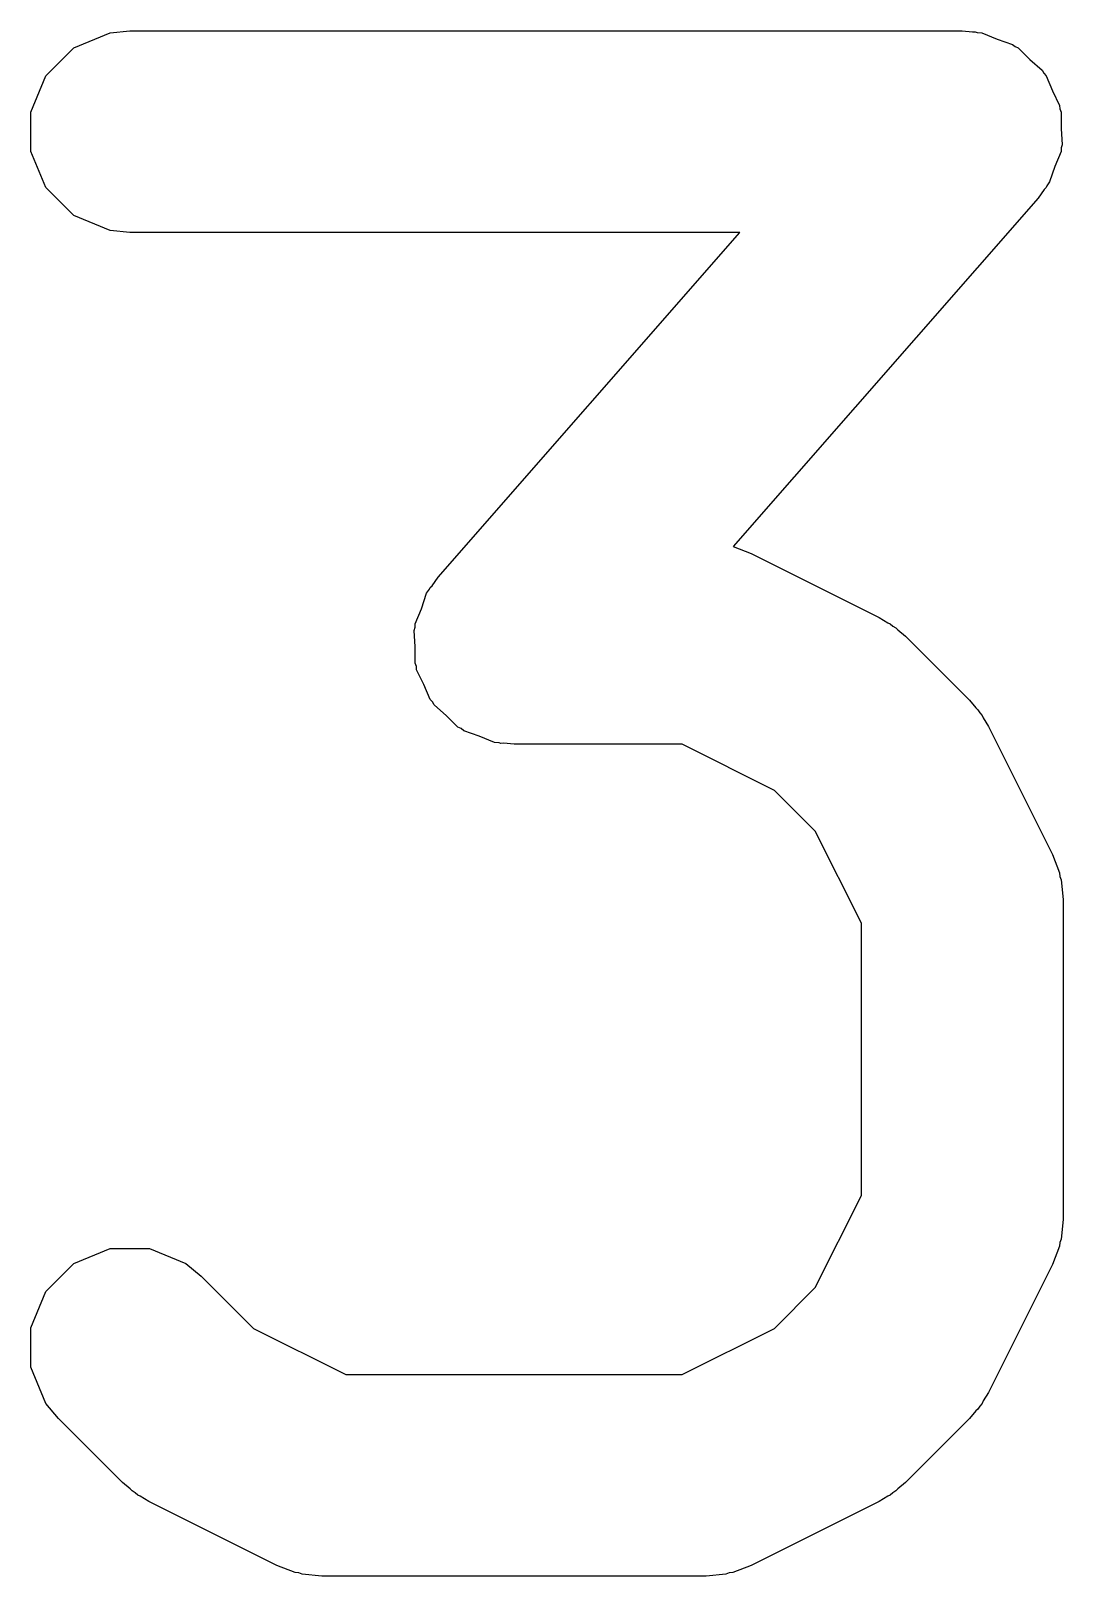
# Model space of a CAD drawing. Extents: x 99 to 216, y -134 to -70.
# Drawn here: x 125.623 to 126.391, y -113.315 to -112.165 of the extents above; entities that cross this region are included whole.
import ezdxf

# ---------------------------------------------------------------- set-up
doc = ezdxf.new("R2010")
doc.units = 0
doc.layers.add('BLACK', color=7, linetype='CONTINUOUS')

msp = doc.modelspace()

# ---------------------------------------------------------------- linework, layer by layer
at = {"layer": 'BLACK', "linetype": 'CONTINUOUS'}
for p, q in [((125.654999, -112.177459), (125.682035, -112.16626)), ((125.682035, -112.16626), (125.696667, -112.164819)), ((125.696667, -112.164819), (126.315714, -112.164819)), ((126.315714, -112.164819), (126.323452, -112.165581)), ((126.323452, -112.165581), (126.32542, -112.16545)), ((126.32542, -112.16545), (126.326775, -112.165908)), ((126.326775, -112.165908), (126.330346, -112.16626)), ((126.330346, -112.16626), (126.341603, -112.170923)), ((126.341603, -112.170923), (126.353141, -112.174825)), ((125.634307, -112.198151), (125.654999, -112.177459)), ((126.353141, -112.174825), (126.355045, -112.17649)), ((126.355045, -112.17649), (126.357382, -112.177459)), ((126.357382, -112.177459), (126.365992, -112.186069)), ((126.365992, -112.186069), (126.375165, -112.194095)), ((125.623108, -112.225187), (125.634307, -112.198151)), ((126.375165, -112.194095), (126.376287, -112.196364)), ((126.376287, -112.196364), (126.378074, -112.198151)), ((126.378074, -112.198151), (126.382734, -112.209401)), ((126.382734, -112.209401), (126.388137, -112.220327)), ((125.623108, -112.254451), (125.623108, -112.225187)), ((126.388137, -112.220327), (126.388305, -112.22285)), ((126.388305, -112.22285), (126.389273, -112.225187)), ((126.389273, -112.225187), (126.389273, -112.237371)), ((126.389273, -112.237371), (126.390083, -112.249525)), ((126.390083, -112.249525), (126.389273, -112.25192)), ((125.634307, -112.281487), (125.623108, -112.254451)), ((126.389273, -112.254451), (126.384609, -112.265708)), ((126.389273, -112.25192), (126.389273, -112.254451)), ((126.384609, -112.265708), (126.380708, -112.277246)), ((125.654999, -112.302179), (125.634307, -112.281487)), ((126.376678, -112.282882), (126.372157, -112.289207)), ((126.378074, -112.281487), (126.376678, -112.282882)), ((126.378622, -112.280163), (126.378074, -112.281487)), ((126.380708, -112.277246), (126.378622, -112.280163)), ((126.372157, -112.289207), (126.145261, -112.548516)), ((125.682035, -112.313378), (125.654999, -112.302179)), ((125.696667, -112.314819), (125.682035, -112.313378)), ((126.150432, -112.314819), (125.696667, -112.314819)), ((125.925938, -112.571383), (126.150432, -112.314819)), ((126.145261, -112.548516), (126.158779, -112.553689)), ((126.158779, -112.553689), (126.254017, -112.601308)), ((125.921416, -112.577707), (125.925938, -112.571383)), ((125.913485, -112.594881), (125.917387, -112.583344)), ((125.917387, -112.583344), (125.919472, -112.580426)), ((125.919472, -112.580426), (125.920021, -112.579103)), ((125.920021, -112.579103), (125.921416, -112.577707)), ((125.908822, -112.606139), (125.913485, -112.594881)), ((125.908822, -112.608669), (125.908822, -112.606139)), ((126.254017, -112.601308), (126.260316, -112.605272)), ((126.260316, -112.605272), (126.262144, -112.60603)), ((126.262144, -112.60603), (126.2642, -112.607718)), ((126.2642, -112.607718), (126.26646, -112.60914)), ((125.908012, -112.611065), (125.908822, -112.608669)), ((125.908822, -112.623218), (125.908012, -112.611065)), ((126.26646, -112.60914), (126.267759, -112.610638)), ((126.267759, -112.610638), (126.273509, -112.615357)), ((126.273509, -112.615357), (126.321128, -112.662976)), ((125.908822, -112.635403), (125.908822, -112.623218)), ((125.909789, -112.637739), (125.908822, -112.635403)), ((125.909958, -112.640263), (125.909789, -112.637739)), ((125.91536, -112.651188), (125.909958, -112.640263)), ((125.920021, -112.662439), (125.91536, -112.651188)), ((125.921807, -112.664225), (125.920021, -112.662439)), ((125.92293, -112.666495), (125.921807, -112.664225)), ((126.321128, -112.662976), (126.325846, -112.668725)), ((125.932102, -112.67452), (125.92293, -112.666495)), ((125.940713, -112.683131), (125.932102, -112.67452)), ((126.325846, -112.668725), (126.327345, -112.670025)), ((126.327345, -112.670025), (126.328766, -112.672284)), ((126.328766, -112.672284), (126.330455, -112.674341)), ((126.330455, -112.674341), (126.331212, -112.676168)), ((126.331212, -112.676168), (126.335177, -112.682468)), ((125.943049, -112.684099), (125.940713, -112.683131)), ((125.944954, -112.685765), (125.943049, -112.684099)), ((125.956491, -112.689666), (125.944954, -112.685765)), ((126.335177, -112.682468), (126.382796, -112.777706)), ((125.967749, -112.69433), (125.956491, -112.689666)), ((125.971319, -112.694681), (125.967749, -112.69433)), ((125.972675, -112.69514), (125.971319, -112.694681)), ((125.974642, -112.695008), (125.972675, -112.69514)), ((125.982381, -112.695771), (125.974642, -112.695008)), ((126.107533, -112.695771), (125.982381, -112.695771)), ((126.176049, -112.730029), (126.107533, -112.695771)), ((126.206456, -112.760436), (126.176049, -112.730029)), ((126.240714, -112.828952), (126.206456, -112.760436)), ((126.382796, -112.777706), (126.388051, -112.791437)), ((126.388051, -112.791437), (126.388242, -112.794126)), ((126.388242, -112.794126), (126.389273, -112.796615)), ((126.389273, -112.796615), (126.390714, -112.811247)), ((126.390714, -112.811247), (126.390714, -113.049342)), ((126.240714, -113.031637), (126.240714, -112.828952)), ((126.206455, -113.100153), (126.240714, -113.031637)), ((126.390714, -113.049342), (126.389273, -113.063974)), ((126.388242, -113.066462), (126.388051, -113.069152)), ((126.389273, -113.063974), (126.388242, -113.066462)), ((125.655, -113.082219), (125.682036, -113.071021)), ((125.682036, -113.071021), (125.711299, -113.071021)), ((125.711299, -113.071021), (125.738335, -113.08222)), ((126.388051, -113.069152), (126.382796, -113.082883)), ((125.634307, -113.102912), (125.655, -113.082219)), ((125.738335, -113.08222), (125.749701, -113.091548)), ((126.382796, -113.082883), (126.335177, -113.178121)), ((125.749701, -113.091548), (125.788713, -113.130561)), ((126.176048, -113.130561), (126.206455, -113.100153)), ((125.623108, -113.129948), (125.634307, -113.102912)), ((125.623108, -113.159211), (125.623108, -113.129948)), ((125.788713, -113.130561), (125.857229, -113.164819)), ((126.107533, -113.164819), (126.176048, -113.130561)), ((125.634306, -113.186247), (125.623108, -113.159211)), ((125.857229, -113.164819), (126.107533, -113.164819)), ((126.335177, -113.178121), (126.331213, -113.184417)), ((125.643633, -113.197612), (125.634306, -113.186247)), ((126.325846, -113.191863), (126.321128, -113.197613)), ((126.327345, -113.190564), (126.325846, -113.191863)), ((126.328766, -113.188305), (126.327345, -113.190564)), ((126.330456, -113.186247), (126.328766, -113.188305)), ((126.331213, -113.184417), (126.330456, -113.186247)), ((125.691252, -113.245232), (125.643633, -113.197612)), ((126.321128, -113.197613), (126.27351, -113.245232)), ((125.697001, -113.24995), (125.691252, -113.245232)), ((125.698302, -113.25145), (125.697001, -113.24995)), ((125.700561, -113.252872), (125.698302, -113.25145)), ((126.26646, -113.25145), (126.2642, -113.252872)), ((126.26776, -113.24995), (126.26646, -113.25145)), ((126.27351, -113.245232), (126.26776, -113.24995)), ((125.702618, -113.25456), (125.700561, -113.252872)), ((125.704445, -113.255317), (125.702618, -113.25456)), ((125.710745, -113.259282), (125.704445, -113.255317)), ((125.805983, -113.306901), (125.710745, -113.259282)), ((126.254017, -113.259282), (126.158779, -113.306901)), ((126.260316, -113.255317), (126.254017, -113.259282)), ((126.262144, -113.25456), (126.260316, -113.255317)), ((126.2642, -113.252872), (126.262144, -113.25456)), ((125.819714, -113.312156), (125.805983, -113.306901)), ((126.158779, -113.306901), (126.145047, -113.312156)), ((125.822403, -113.312347), (125.819714, -113.312156)), ((125.824892, -113.313378), (125.822403, -113.312347)), ((125.839524, -113.314819), (125.824892, -113.313378)), ((126.125238, -113.314819), (125.839524, -113.314819)), ((126.13987, -113.313378), (126.125238, -113.314819)), ((126.142359, -113.312346), (126.13987, -113.313378)), ((126.145047, -113.312156), (126.142359, -113.312346))]:
    msp.add_line(p, q, dxfattribs=at)

doc.saveas('drawing.dxf')
